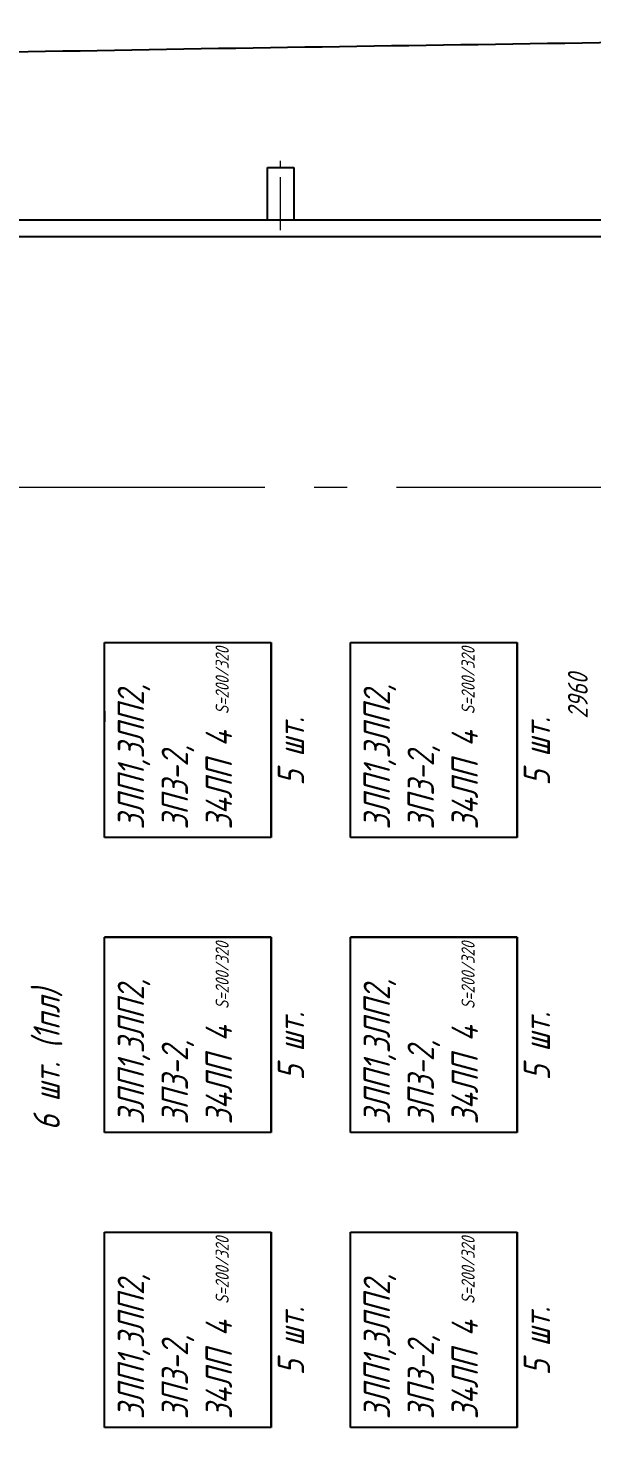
# Model space of a CAD drawing. Header units: millimetres. Extents: x -80926 to 207199, y -554506 to -32322.
# Drawn here: x 4 to 8558, y -234848 to -213610 of the extents above; entities that cross this region are included whole.
import ezdxf

# ---------------------------------------------------------------- set-up
doc = ezdxf.new("R2010")
doc.units = ezdxf.units.MM
doc.linetypes.add('GOST2.303 6', pattern=[12, 8, -1.5, 1, -1.5])
doc.layers.add('CENTER', color=10, linetype='GOST2.303 6', lineweight=15)
doc.styles.add('GOST 2.304', font='CS_Gost2304.shx', dxfattribs={"oblique": 15})

msp = doc.modelspace()

# ---------------------------------------------------------------- linework, layer by layer
for p, q in [((3635.3258, -215723.1406), (4035.3258, -215723.1406)), ((3635.3258, -216523.1406), (3635.3258, -215723.1406)), ((4035.3258, -215723.1406), (4035.3258, -216523.1406)), ((45445.3258, -216523.1406), (-26764.6742, -216523.1406)), ((4035.3258, -216523.1406), (3635.3258, -216523.1406)), ((45695.3258, -216773.1406), (-26764.6742, -216773.1406)), ((1163.3258, -225883.1406), (1163.3258, -222923.1406)), ((1163.3258, -222923.1406), (3693.3258, -222923.1406)), ((3693.3258, -225883.1406), (3693.3258, -222923.1406)), ((3693.3258, -225883.1406), (3693.3258, -222923.1406)), ((3693.3258, -222923.1406), (3693.3258, -225883.1406)), ((4893.3258, -225883.1406), (4893.3258, -222923.1406)), ((4893.3258, -222923.1406), (7423.3258, -222923.1406)), ((7423.3258, -225883.1406), (7423.3258, -222923.1406)), ((7423.3258, -225883.1406), (7423.3258, -222923.1406)), ((7423.3258, -222923.1406), (7423.3258, -225883.1406)), ((1163.3258, -223966.3856), (1163.3258, -224126.3856)), ((3693.3258, -225883.1406), (1163.3258, -225883.1406)), ((7423.3258, -225883.1406), (4893.3258, -225883.1406)), ((3693.3258, -227393.1406), (1163.3258, -227393.1406)), ((1163.3258, -230353.1406), (1163.3258, -227393.1406)), ((1163.3258, -227393.1406), (3693.3258, -227393.1406)), ((3693.3258, -230353.1406), (3693.3258, -227393.1406)), ((3693.3258, -227393.1406), (3693.3258, -230353.1406)), ((7423.3258, -227393.1406), (4893.3258, -227393.1406)), ((4893.3258, -230353.1406), (4893.3258, -227393.1406)), ((4893.3258, -227393.1406), (7423.3258, -227393.1406)), ((7423.3258, -230353.1406), (7423.3258, -227393.1406)), ((7423.3258, -227393.1406), (7423.3258, -230353.1406)), ((3693.3258, -230353.1406), (1163.3258, -230353.1406)), ((7423.3258, -230353.1406), (4893.3258, -230353.1406)), ((1163.3258, -234823.1406), (1163.3258, -231863.1406)), ((1163.3258, -231863.1406), (3693.3258, -231863.1406)), ((3693.3258, -234823.1406), (3693.3258, -231863.1406)), ((3693.3258, -231863.1406), (3693.3258, -234823.1406)), ((4893.3258, -234823.1406), (4893.3258, -231863.1406)), ((4893.3258, -231863.1406), (7423.3258, -231863.1406)), ((7423.3258, -234823.1406), (7423.3258, -231863.1406)), ((7423.3258, -231863.1406), (7423.3258, -234823.1406)), ((3693.3258, -234823.1406), (1163.3258, -234823.1406)), ((7423.3258, -234823.1406), (4893.3258, -234823.1406))]:
    msp.add_line(p, q)
at = {"start_tangent": (0.3660213996, 0.930606434), "end_tangent": (0.9880728766, -0.1539869819)}
msp.add_spline([(-40349.0042, -216773.1406), (-40160.1407, -215839.3111), (-38643.4588, -215302.5008), (-34346.1942, -214944.6274), (-31323.3633, -214881.4732), (-4705.3911, -214073.2553), (12085.132, -213773.0529), (23857.6923, -213773.0529), (38963.82, -214422.7165), (44354.1865, -214034.8615), (46285.3258, -214034.8615)], degree=3, dxfattribs=at)
msp.add_open_spline([(-40349.0042, -216773.1406), (-40496.419, -217179.7174), (-41551.1805, -224116.3418), (-41893.8159, -226834.3425), (-42924.5922, -239598.129), (-31311.7583, -246166.9725), (-17033.9426, -241933.2984), (778.5663, -243560.739), (16898.6738, -244026.1311), (32003.4583, -243779.8118), (53498.7453, -249132.3452), (50391.727, -233755.378), (53284.0997, -225699.4628), (50877.3405, -219626.2566), (49816.7235, -214015.9521), (48185.4437, -214101.0001), (46499.7454, -214095.9545), (46285.3258, -214034.8615)], degree=3, knots=[801.6625174448, 801.6625174448, 801.6625174448, 801.6625174448, 2111.8071712127, 11138.3698301209, 23394.6988272199, 31668.3245429155, 50102.1857783468, 67549.1935370648, 85138.7487895182, 97029.3574073722, 117856.6013994624, 126232.1472898463, 136100.3298398128, 142525.9250569345, 147083.6997114652, 148988.7913002833, 149566.3012723248, 149566.3012723248, 149566.3012723248, 149566.3012723248])
at = {"layer": 'CENTER', "ltscale": 100}
msp.add_line((3835.3258, -216672.2206), (3835.3258, -215591.2203), dxfattribs=at)
at = {"layer": 'CENTER', "ltscale": 500}
msp.add_line((45594.4256, -220573.1406), (-38800.8425, -220573.1406), dxfattribs=at)

# ---------------------------------------------------------------- texts
at = {"width": 5509.146457, "attachment_point": 1, "rotation": 90, "style": 'GOST 2.304'}
for s, insert, char_height in [('{\\Q15;S=200/320}  ', (2848.471, -224012.5002), 200), ('{\\Q15;S=200/320}  ', (6578.471, -224012.5002), 200), ('  {\\H1.5x;2960}', (8193.2036, -224284.3415), 200), ('3ЛП1,3ЛП2,\\P3П3-2,\\P34ЛП 4 ', (1364.4195, -225761.7463), 400), ('3ЛП1,3ЛП2,\\P3П3-2,\\P34ЛП 4 ', (5094.4195, -225761.7463), 400), ('5 шт.', (3791.8447, -225095.541), 400), ('5 шт.', (7521.8447, -225095.541), 400), ('{\\Q15;S=200/320}  ', (2848.471, -228482.5002), 200), ('{\\Q15;S=200/320}  ', (6578.471, -228482.5002), 200), ('3ЛП1,3ЛП2,\\P3П3-2,\\P34ЛП 4 ', (1364.4195, -230231.7463), 400), ('3ЛП1,3ЛП2,\\P3П3-2,\\P34ЛП 4 ', (5094.4195, -230231.7463), 400), ('6 шт. (1пл)', (85.8891, -230322.4287), 400), ('5 шт.', (3791.8447, -229565.541), 400), ('5 шт.', (7521.8447, -229565.541), 400), ('{\\Q15;S=200/320}  ', (2848.471, -232952.5002), 200), ('{\\Q15;S=200/320}  ', (6578.471, -232952.5002), 200), ('3ЛП1,3ЛП2,\\P3П3-2,\\P34ЛП 4 ', (1364.4195, -234701.7463), 400), ('3ЛП1,3ЛП2,\\P3П3-2,\\P34ЛП 4 ', (5094.4195, -234701.7463), 400), ('5 шт.', (3791.8447, -234035.541), 400), ('5 шт.', (7521.8447, -234035.541), 400)]:
    msp.add_mtext(s, dxfattribs=dict(at, insert=insert, char_height=char_height))

doc.saveas('drawing.dxf')
